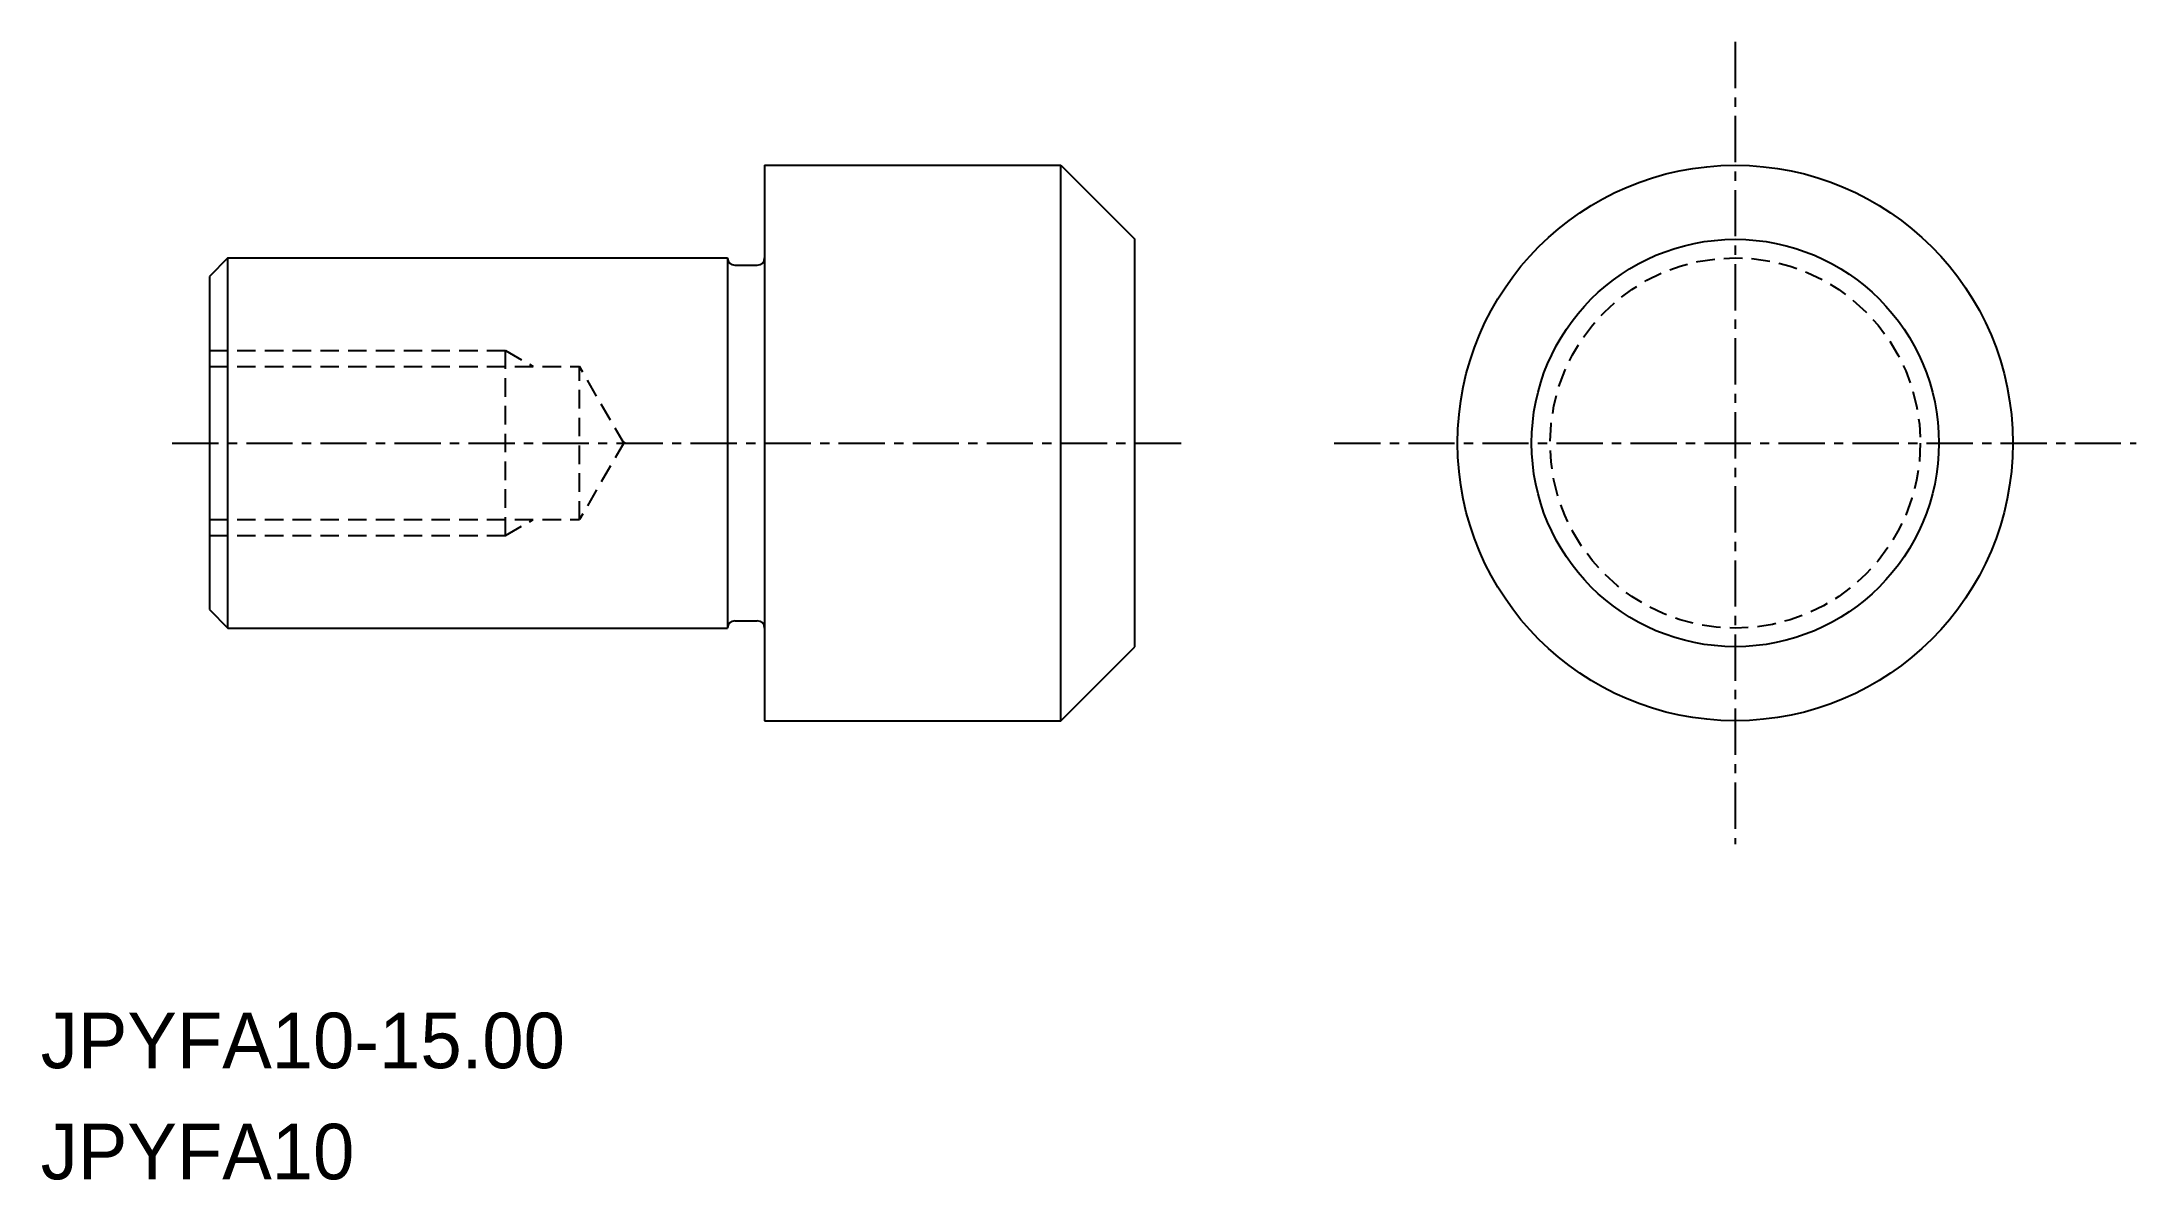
# Model space of a CAD drawing. Extents: x -2123.7 to -2067.2, y -643.6 to -612.9.
import ezdxf

# ---------------------------------------------------------------- set-up
doc = ezdxf.new("R2010")
doc.units = 0
doc.linetypes.add('CENTER', pattern=[2, 1.25, -0.25, 0.25, -0.25])
doc.linetypes.add('DASHED', pattern=[0.75, 0.5, -0.25])
doc.layers.get('0').update_dxf_attribs({"linetype": 'CONTINUOUS'})
doc.layers.add('CENTER', color=1, linetype='CENTER')

msp = doc.modelspace()

# ---------------------------------------------------------------- linework, layer by layer
at = {"color": 7, "linetype": 'CONTINUOUS'}
for p, q in [((-2104.219, -616.198), (-2096.219, -616.198)), ((-2104.219, -616.198), (-2104.219, -631.198)), ((-2118.719, -618.698), (-2119.219, -619.198)), ((-2118.719, -618.698), (-2105.219, -618.698)), ((-2118.719, -628.698), (-2118.719, -618.698)), ((-2105.219, -618.698), (-2105.219, -628.698)), ((-2105.019, -618.898), (-2104.419, -618.898)), ((-2119.219, -619.198), (-2119.219, -628.198)), ((-2119.219, -628.198), (-2118.719, -628.698)), ((-2105.019, -628.498), (-2104.419, -628.498)), ((-2118.719, -628.698), (-2105.219, -628.698)), ((-2104.219, -631.198), (-2096.219, -631.198))]:
    msp.add_line(p, q, dxfattribs=at)
at = {"linetype": 'CONTINUOUS'}
for p, q in [((-2096.219, -631.198), (-2096.219, -616.198)), ((-2096.219, -616.198), (-2094.219, -618.198)), ((-2094.219, -629.198), (-2094.219, -618.198)), ((-2096.219, -631.198), (-2094.219, -629.198))]:
    msp.add_line(p, q, dxfattribs=at)
at = {"color": 3, "linetype": 'DASHED'}
for p, q in [((-2119.219, -621.198), (-2111.219, -621.198)), ((-2119.219, -621.631), (-2109.219, -621.631)), ((-2111.219, -626.198), (-2111.219, -621.198)), ((-2111.219, -621.198), (-2110.469, -621.631)), ((-2108.007, -623.731), (-2109.219, -621.631)), ((-2109.219, -625.765), (-2109.219, -621.631)), ((-2108.007, -623.665), (-2109.219, -625.765)), ((-2119.219, -625.765), (-2109.219, -625.765)), ((-2119.219, -626.198), (-2111.219, -626.198)), ((-2111.219, -626.198), (-2110.469, -625.765))]:
    msp.add_line(p, q, dxfattribs=at)
at = {"linetype": 'CONTINUOUS'}
for radius in [7.5, 5.5]:
    msp.add_circle((-2077.999, -623.698), radius, dxfattribs=at)
at = {"color": 3, "linetype": 'DASHED'}
msp.add_circle((-2077.999, -623.698), 5, dxfattribs=at)
at = {"color": 7, "linetype": 'CONTINUOUS'}
for centre, start, end in [((-2105.019, -618.698), 180, 270), ((-2104.419, -618.698), 270, 0), ((-2105.019, -628.698), 90, 180), ((-2104.419, -628.698), 0, 90)]:
    msp.add_arc(centre, 0.2, start, end, dxfattribs=at)
msp.add_point((-2119.219, -623.698), dxfattribs=at)
at = {"layer": 'CENTER', "color": 1, "linetype": 'CENTER'}
for p, q in [((-2077.999, -612.867), (-2077.999, -634.528)), ((-2120.219, -623.698), (-2092.857, -623.698)), ((-2088.829, -623.698), (-2067.169, -623.698))]:
    msp.add_line(p, q, dxfattribs=at)

# ---------------------------------------------------------------- texts
for s, p in [('JPYFA10-15.00', (-2123.774, -640.58)), ('JPYFA10', (-2123.774, -643.58))]:
    msp.add_text(s, height=1.5).set_placement(p)

doc.saveas('drawing.dxf')
